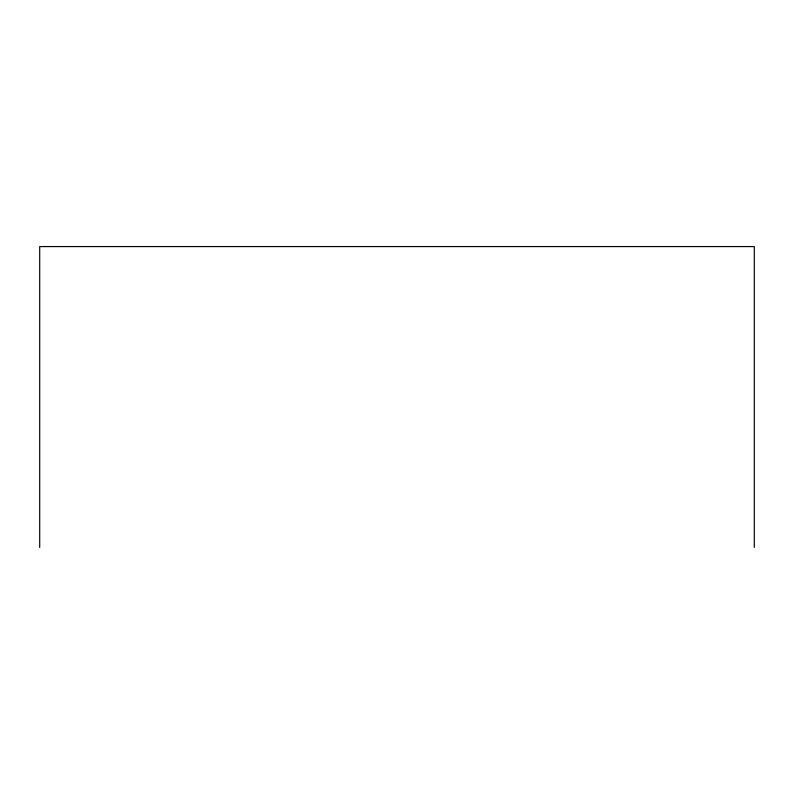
<?xml version="1.0" encoding="UTF-8"?>
<svg xmlns="http://www.w3.org/2000/svg" width="794" height="794" viewBox="0 0 794 794"><rect width="100%" height="100%" fill="white"/><g stroke="black" fill="none" stroke-linecap="round" stroke-linejoin="round"><path stroke-width="1.19" d="M754.3 547.423L754.3 246.577L39.7 246.577L39.7 547.423"/></g></svg>
